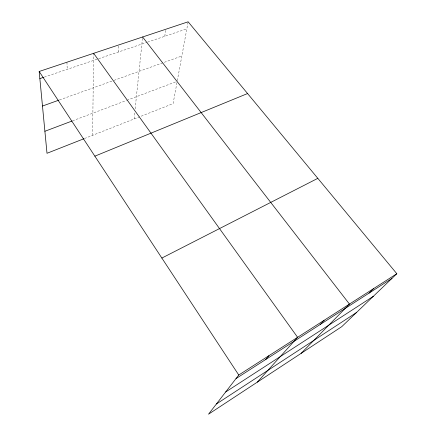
<?xml version="1.0" encoding="UTF-8"?>
<svg xmlns="http://www.w3.org/2000/svg" width="436" height="436" viewBox="0 0 436 436"><rect width="100%" height="100%" fill="white"/><g stroke="black" fill="none" stroke-linecap="round" stroke-linejoin="round"><path stroke-width="0.33" stroke-dasharray="2.18 1.64" d="M92.59 135.324L93.631 53.96M118.151 52.091L118.576 45.001M134.081 118.979L134.713 112.908M135.133 108.864L142.539 37.627M164.754 36.302L165.778 29.256M176.956 82.627L173.097 103.61L140.267 116.543M177.316 80.649L188.139 21.8M84.497 138.512L139.651 116.783M72.49 120.854L126.32 100.525M126.952 100.291L175.942 81.788M59.487 99.931L113.36 80.595M113.987 80.371L181.85 56.01M44.309 77.101L97.964 58.931M98.596 58.718L146.954 42.336M147.591 42.118L186.848 28.82M66.942 62.217L67.226 69.34"/><path stroke-width="0.65" d="M396.825 273.715L238.759 375.02L208.517 414.2L341.748 326.678L396.825 273.715L188.139 21.8L39.175 71.477L47.001 153.287L83.876 138.757M265.709 359.504L268.919 355.694M257.289 382.159L297.603 337.311L93.636 53.317M320.144 324.537L324.133 320.307M301.08 353.394L349.459 304.072L142.605 36.984M369.058 293.112L373.668 288.561M216.398 403.992L356.381 312.607M225.663 391.991L373.33 296.311M236.018 378.579L391.948 278.408M161.854 258.058L317.817 178.34M94.857 156.17L247.572 93.544M44.897 131.274L71.853 121.099M42.477 106.041L58.86 100.16M39.856 78.611L43.676 77.319M39.175 71.477L238.759 375.02"/></g></svg>
